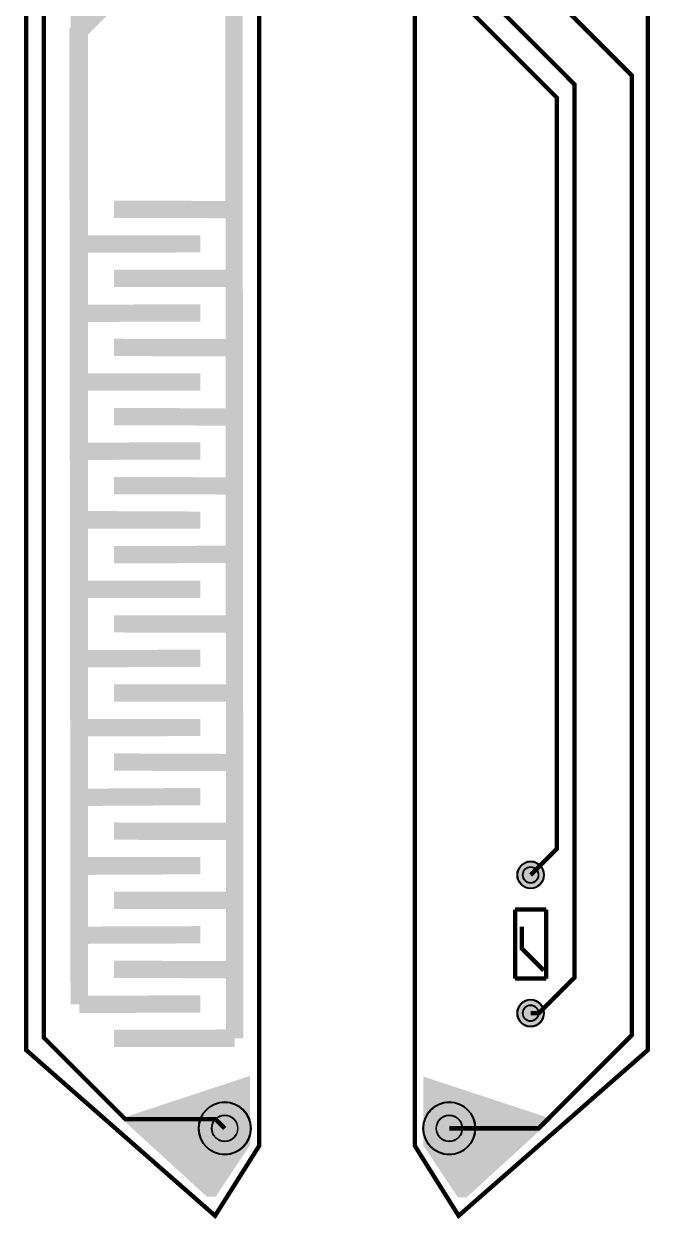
# Model space of a CAD drawing. Header units: millimetres. Extents: x -23 to 13, y -8 to 130.
# Drawn here: x -23.2 to 13.1, y -8.1 to 61.1 of the extents above; entities that cross this region are included whole.
import ezdxf

# ---------------------------------------------------------------- set-up
doc = ezdxf.new("R2010")
doc.units = ezdxf.units.MM
for name, color, linetype, true_color in [('BoardOutLine', 7, 'Continuous', 0xff00ff), ('BottomLayer', 7, 'Continuous', 0x0000ff), ('BottomSolderMaskLayer', 7, 'Continuous', 0xaa00ff), ('Multi-Layer', 7, 'Continuous', 0xc0c0c0), ('TopLayer', 7, 'Continuous', 0xff0000), ('TopSilkLayer', 7, 'Continuous', 0xffcc00), ('TopSolderMaskLayer', 7, 'Continuous', 0x800080)]:
    doc.layers.add(name, color=color, linetype=linetype, true_color=true_color)

msp = doc.modelspace()

# ---------------------------------------------------------------- hatches: boundary and pattern name
at = {"layer": 'BottomSolderMaskLayer'}
for points in [[(5.383, 11.828, 1), (6.957, 11.828, 1)], [(5.383, 3.828, 1), (6.957, 3.828, 1)], [(-12.568, -6.8), (-12.068, -6.8), (-10.068, -3.8), (-10.068, 0.2), (-17.532, -2.264), (-12.568, -6.8)], [(2.46, -6.84), (1.96, -6.84), (-0.04, -3.84), (-0.04, 0.16), (7.424, -2.304), (2.46, -6.84)], [(-13.065, -2.84, 1), (-10.014, -2.84, 1)], [(-0.065, -2.84, 1), (2.986, -2.84, 1)]]:
    msp.add_hatch(color=256, dxfattribs=at).paths.add_polyline_path(points)
at = {"layer": 'Multi-Layer'}
for points in [[(5.408, 11.828, 1), (6.932, 11.828, 1)], [(5.408, 3.828, 1), (6.932, 3.828, 1)], [(-13.04, -2.84, 1), (-10.04, -2.84, 1)], [(-0.04, -2.84, 1), (2.96, -2.84, 1)]]:
    msp.add_hatch(color=256, dxfattribs=at).paths.add_polyline_path(points)
at = {"layer": 'TopSolderMaskLayer'}
for points in [[(5.383, 11.828, 1), (6.957, 11.828, 1)], [(5.383, 3.828, 1), (6.957, 3.828, 1)], [(-12.568, -6.8), (-12.068, -6.8), (-10.068, -3.8), (-10.068, 0.2), (-17.532, -2.264), (-12.568, -6.8)], [(2.46, -6.84), (1.96, -6.84), (-0.04, -3.84), (-0.04, 0.16), (7.424, -2.304), (2.46, -6.84)], [(-13.065, -2.84, 1), (-10.014, -2.84, 1)], [(-0.065, -2.84, 1), (2.986, -2.84, 1)]]:
    msp.add_hatch(color=256, dxfattribs=at).paths.add_polyline_path(points)

# ---------------------------------------------------------------- linework, layer by layer
at = {"layer": 'BoardOutLine', "const_width": 0.254}
for points in [[(-9.54, -0.841), (-9.54, -3.841), (-12.1, -7.9), (-23.041, 1.696), (-23.04, 128.161), (-21.041, 130.16)], [(-21.041, 130.16), (10.961, 130.16), (12.251, 128.869), (12.959, 128.161), (12.959, 66.159), (12.959, 1.696), (2, -7.9), (-0.541, -3.841), (-0.541, -0.841), (-0.541, 64.16), (-2.54, 66.159), (-7.541, 66.159)], [(-7.54, 66.16), (-9.54, 64.16), (-9.54, -0.84)]]:
    msp.add_lwpolyline(points, dxfattribs=at)
at = {"layer": 'BottomLayer'}
for points, const_width in [([(-0.111, 72.161), (-1.28, 70.993), (-1.28, 67.584), (8.705, 57.599), (8.705, 5.887), (6.645, 3.827), (6.17, 3.827)], 0.254), ([(6.17, 11.828), (7.679, 13.337), (7.679, 56.832), (-3.584, 68.097)], 0.254), ([(-15.36, 65.28), (-19.956, 61.366), (-19.958, 4.33)], 1), ([(-11.008, 65.28), (-10.958, 2.366)], 1), ([(-10.958, 50.346), (-17.958, 50.366)], 1), ([(-19.958, 48.35), (-12.958, 48.366)], 1), ([(-10.958, 46.373), (-17.958, 46.366)], 1), ([(-19.958, 44.341), (-12.958, 44.366)], 1), ([(-10.958, 42.352), (-17.958, 42.366)], 1), ([(-19.958, 40.371), (-12.958, 40.366)], 1), ([(-10.958, 38.339), (-17.958, 38.366)], 1), ([(-19.957, 36.362), (-12.958, 36.366)], 1), ([(-10.958, 34.351), (-17.958, 34.366)], 1), ([(-19.967, 32.399), (-12.958, 32.366)], 1), ([(-10.958, 30.389), (-17.958, 30.366)], 1), ([(-19.958, 28.357), (-12.958, 28.366)], 1), ([(-10.958, 26.35), (-17.958, 26.366)], 1), ([(-19.958, 24.352), (-12.958, 24.366)], 1), ([(-10.958, 22.354), (-17.958, 22.366)], 1), ([(-19.958, 20.356), (-12.958, 20.366)], 1), ([(-10.958, 18.336), (-17.958, 18.366)], 1), ([(-19.958, 16.322), (-12.958, 16.366)], 1), ([(-10.958, 14.345), (-17.958, 14.366)], 1), ([(-19.967, 12.359), (-12.958, 12.366)], 1), ([(-10.958, 10.354), (-17.958, 10.366)], 1), ([(-19.958, 8.339), (-12.958, 8.366)], 1), ([(-10.958, 6.344), (-17.958, 6.366)], 1), ([(-19.958, 4.33), (-12.958, 4.366)], 1), ([(-10.958, 2.385), (-17.958, 2.366)], 1)]:
    msp.add_lwpolyline(points, dxfattribs=dict(at, const_width=const_width))
at = {"layer": 'BottomSolderMaskLayer'}
for centre, radius in [((6.17, 11.828), 0.787), ((6.17, 11.828), 0.465), ((6.17, 3.828), 0.787), ((6.17, 3.828), 0.465), ((-11.54, -2.84), 1.525), ((1.46, -2.84), 1.525), ((-11.54, -2.84), 0.763), ((1.46, -2.84), 0.763)]:
    msp.add_circle(centre, radius, dxfattribs=at)
at = {"layer": 'Multi-Layer'}
for centre, radius in [((6.17, 11.828), 0.762), ((6.17, 11.828), 0.45), ((6.17, 3.828), 0.762), ((6.17, 3.828), 0.45), ((-11.54, -2.84), 1.5), ((1.46, -2.84), 1.5), ((-11.54, -2.84), 0.75), ((1.46, -2.84), 0.75)]:
    msp.add_circle(centre, radius, dxfattribs=at)
at = {"layer": 'TopLayer'}
for points, const_width in [([(-11.539, -2.84), (-12.075, -2.304), (-17.297, -2.304), (-22.016, 2.415), (-22.016, 65.28), (-19.713, 67.584), (-11.008, 67.584), (-8.448, 70.144), (-8.448, 73.985), (-3.327, 79.103), (-3.327, 81.409), (-2.816, 81.92), (-2.047, 81.92), (-1.023, 80.896), (3.071, 80.896), (4.608, 82.433), (4.608, 83.456), (7.679, 86.527), (7.679, 97.759), (6.391, 99.05)], 0.254), ([(-15.359, 65.28), (-20.04, 60.599), (-19.968, 4.352)], 1), ([(-11.008, 65.28), (-10.958, 2.366)], 1), ([(1.461, -2.84), (6.632, -2.84), (12.032, 2.56), (12.032, 58.112), (4.595, 65.536)], 0.254), ([(-10.957, 50.347), (-17.958, 50.366)], 1), ([(-19.958, 48.351), (-12.958, 48.366)], 1), ([(-10.957, 46.374), (-17.958, 46.366)], 1), ([(-19.958, 44.341), (-12.958, 44.366)], 1), ([(-10.957, 42.354), (-17.958, 42.366)], 1), ([(-19.958, 40.371), (-12.958, 40.366)], 1), ([(-10.958, 38.339), (-17.958, 38.366)], 1), ([(-19.958, 36.358), (-12.958, 36.366)], 1), ([(-10.958, 34.352), (-17.958, 34.366)], 1), ([(-19.958, 32.37), (-12.958, 32.366)], 1), ([(-10.958, 30.389), (-17.958, 30.366)], 1), ([(-19.958, 28.357), (-12.958, 28.366)], 1), ([(-10.958, 26.351), (-17.958, 26.366)], 1), ([(-19.958, 24.352), (-12.958, 24.366)], 1), ([(-10.957, 22.354), (-17.958, 22.366)], 1), ([(-19.958, 20.356), (-12.958, 20.366)], 1), ([(-10.958, 18.337), (-17.958, 18.366)], 1), ([(-19.958, 16.323), (-12.958, 16.366)], 1), ([(-10.958, 14.345), (-17.958, 14.366)], 1), ([(-19.958, 12.331), (-12.958, 12.366)], 1), ([(-10.958, 10.354), (-17.958, 10.366)], 1), ([(-19.958, 8.34), (-12.958, 8.366)], 1), ([(-10.957, 6.344), (-17.958, 6.366)], 1), ([(-19.958, 4.33), (-12.958, 4.366)], 1), ([(-10.958, 2.366), (-17.958, 2.366)], 1)]:
    msp.add_lwpolyline(points, dxfattribs=dict(at, const_width=const_width))
at = {"layer": 'TopSilkLayer', "const_width": 0.254}
for points in [[(5.27, 5.828), (5.27, 9.828)], [(5.27, 9.828), (7.07, 9.828)], [(7.07, 9.828), (7.07, 5.828)], [(5.662, 8.844), (5.662, 7.574), (6.932, 6.304)], [(7.07, 5.828), (5.27, 5.828)]]:
    msp.add_lwpolyline(points, dxfattribs=at)
at = {"layer": 'TopSolderMaskLayer'}
for centre, radius in [((6.17, 11.828), 0.787), ((6.17, 11.828), 0.465), ((6.17, 3.828), 0.787), ((6.17, 3.828), 0.465), ((-11.54, -2.84), 1.525), ((1.46, -2.84), 1.525), ((-11.54, -2.84), 0.763), ((1.46, -2.84), 0.763)]:
    msp.add_circle(centre, radius, dxfattribs=at)

doc.saveas('drawing.dxf')
